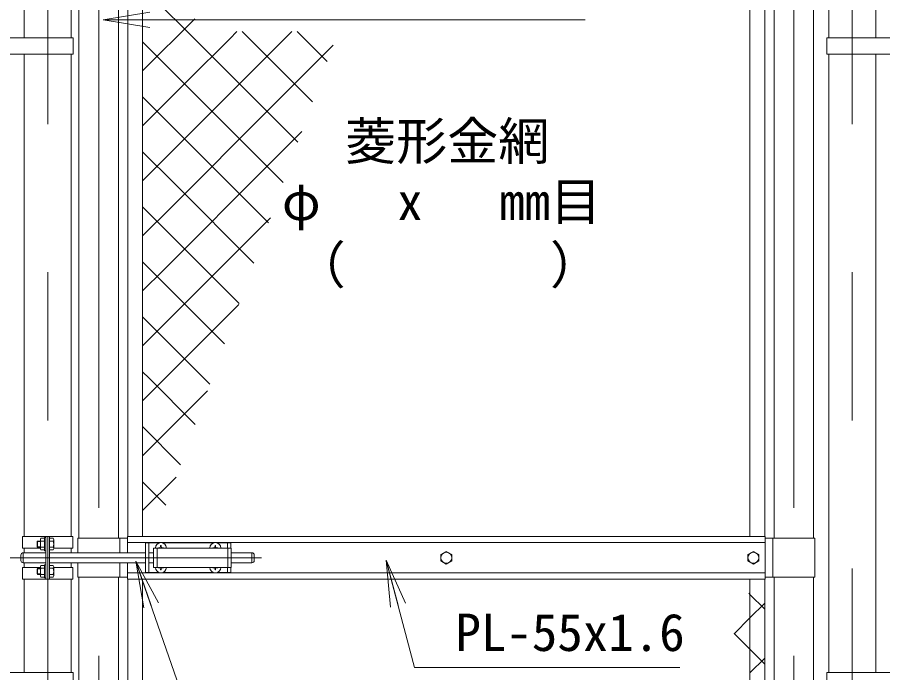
# Model space of a CAD drawing. Units: millimetres, scale not verified. Extents: x -6300 to 6300, y -4455 to 4455.
# Drawn here: x -3572 to -2459, y -279 to 564 of the extents above; entities that cross this region are included whole.
import ezdxf
from ezdxf.enums import TextEntityAlignment as Align

# ---------------------------------------------------------------- set-up
doc = ezdxf.new("R2010")
doc.units = ezdxf.units.MM
doc.header["$LTSCALE"] = 30
doc.linetypes.add('DASHED', pattern=[7.5, 6, -1.5])
doc.linetypes.add('USER1', pattern=[50.8, 31.75, -6.35, 6.35, -6.35])
for name, color, linetype, lineweight in [('0-0_D-BMK', 2, 'USER1', 13), ('0-1_D-STR1', 1, 'Continuous', 18), ('0-2_D-STR3', 3, 'Continuous', 13), ('0-7_0', 7, 'Continuous', 9), ('0-8_D-STR-TXT', 7, 'Continuous', 9), ('0-A_D-STR2', 7, 'Continuous', 9)]:
    doc.layers.add(name, color=color, linetype=linetype, lineweight=lineweight)
doc.styles.add('ＭＳ ゴシック', font='')
doc.styles.get('ＭＳ ゴシック').set_extended_font_data('MS Gothic')

# ---------------------------------------------------------------- blocks, each defined once
blk = doc.blocks.new('_Open')
at = {"layer": '0-7_0'}
blk.add_line((-30, 5), (0, 0), dxfattribs=at)
blk.add_lwpolyline([(-30, -5), (0, 0), (-30, 0)], dxfattribs=at)

msp = doc.modelspace()

# ---------------------------------------------------------------- linework, layer by layer
at = {"layer": '0-0_D-BMK'}
for p, q in [((-3532.93, 1379.08), (-3532.93, -1516.74)), ((-2497.93, 1379.08), (-2497.93, -1516.74)), ((-3467.28, 885.57), (-3467.28, -1152.82)), ((-2573.08, 885.57), (-2573.08, -1152.82)), ((-3597.97, -131.16), (-3257.97, -131.16))]:
    msp.add_line(p, q, dxfattribs=at)
at = {"layer": '0-1_D-STR1'}
for p, q in [((-3563.18, 887.94), (-3563.18, 537.34)), ((-3502.68, 887.94), (-3502.68, 537.34)), ((-3492.68, 730.79), (-3492.68, -106.16)), ((-3441.88, 730.79), (-3441.88, -106.16)), ((-2598.48, 614.34), (-2598.48, -106.16)), ((-2547.68, 586.34), (-2547.68, -106.16)), ((-2528.18, 586.34), (-2528.18, 537.34)), ((-2467.68, 586.34), (-2467.68, 537.34)), ((-3563.18, 516.34), (-3563.18, -103.66)), ((-3502.68, 516.34), (-3502.68, -103.66)), ((-2528.18, 516.34), (-2528.18, -278.66)), ((-2467.68, 516.34), (-2467.68, -278.66)), ((-3563.18, -118.66), (-3563.18, -124.66)), ((-3502.68, -118.66), (-3502.68, -124.66)), ((-3563.18, -137.66), (-3563.18, -143.66)), ((-3502.68, -137.66), (-3502.68, -143.66)), ((-3563.18, -158.66), (-3563.18, -278.66)), ((-3502.68, -158.66), (-3502.68, -278.66)), ((-3492.68, -156.16), (-3492.68, -993.11)), ((-3441.88, -156.16), (-3441.88, -993.11)), ((-2598.48, -156.16), (-2598.48, -876.66)), ((-2547.68, -156.16), (-2547.68, -873.66))]:
    msp.add_line(p, q, dxfattribs=at)
at = {"layer": '0-2_D-STR3'}
for p, q in [((-3429.78, 730.79), (-3429.78, -103.66)), ((-3410.78, 730.79), (-3410.78, -103.66)), ((-2629.58, 730.79), (-2629.58, -103.66)), ((-2610.58, 730.79), (-2610.58, -103.66)), ((-3500.13, 537.34), (-3614.93, 537.34)), ((-3500.13, 537.34), (-3500.13, 516.34)), ((-2530.73, 537.34), (-2530.73, 516.34)), ((-2530.73, 537.34), (-2415.93, 537.34)), ((-3500.13, 516.34), (-3614.93, 516.34)), ((-2530.73, 516.34), (-2415.93, 516.34)), ((-3565.48, -103.66), (-3500.38, -103.66)), ((-3565.48, -103.66), (-3565.48, -118.66)), ((-3546.63, -110.34), (-3545.95, -109.66)), ((-3546.63, -110.34), (-3546.63, -116.98)), ((-3542.33, -110.34), (-3546.63, -110.34)), ((-3542.33, -109.66), (-3545.95, -109.66)), ((-3545.95, -109.66), (-3545.95, -117.66)), ((-3542.33, -107.84), (-3542.33, -119.44)), ((-3536.83, -106.16), (-3541.73, -106.16)), ((-3536.83, -109.66), (-3541.73, -109.66)), ((-3535.23, -105.16), (-3536.83, -105.16)), ((-3536.83, -105.16), (-3536.83, -122.16)), ((-3535.23, -103.66), (-3535.23, -158.66)), ((-3532.93, -103.66), (-3532.93, -158.66)), ((-3530.63, -103.66), (-3530.63, -158.66)), ((-3530.63, -104.76), (-3530.63, -122.56)), ((-3530.63, -106.16), (-3525.73, -106.16)), ((-3530.63, -109.66), (-3525.73, -109.66)), ((-3525.13, -107.84), (-3525.13, -119.44)), ((-3500.38, -103.66), (-3500.38, -118.66)), ((-3494.28, -106.16), (-3494.28, -124.66)), ((-3494.28, -106.16), (-3430.18, -106.16)), ((-3440.28, -106.16), (-3440.28, -124.66)), ((-3430.18, -103.66), (-2610.18, -103.66)), ((-3430.18, -124.66), (-3430.18, -103.66)), ((-2610.18, -158.66), (-2610.18, -103.66)), ((-2546.08, -106.16), (-2610.18, -106.16)), ((-2600.08, -106.16), (-2600.08, -156.16)), ((-2546.08, -106.16), (-2546.08, -156.16)), ((-3565.48, -118.66), (-3542.33, -118.66)), ((-3546.63, -116.98), (-3545.95, -117.66)), ((-3542.33, -116.98), (-3546.63, -116.98)), ((-3542.33, -117.66), (-3545.95, -117.66)), ((-3536.83, -117.66), (-3541.73, -117.66)), ((-3536.83, -121.16), (-3541.73, -121.16)), ((-3535.23, -122.16), (-3536.83, -122.16)), ((-3530.63, -117.66), (-3525.73, -117.66)), ((-3530.63, -121.16), (-3525.73, -121.16)), ((-3525.13, -118.66), (-3500.38, -118.66)), ((-3430.18, -111.66), (-2610.18, -111.66)), ((-3407.28, -112.16), (-3407.28, -150.16)), ((-3407.28, -112.16), (-3389.88, -112.16)), ((-3402.78, -112.16), (-3402.78, -150.16)), ((-3396.78, -118.66), (-3396.78, -143.66)), ((-3396.78, -118.66), (-3296.78, -118.66)), ((-3389.13, -118.24), (-3390.43, -118.27)), ((-3390.43, -118.27), (-3390.43, -118.66)), ((-3387.67, -115.51), (-3387.7, -116.81)), ((-3387.67, -115.51), (-3386.88, -115.51)), ((-3386.88, -115.51), (-3386.86, -116.81)), ((-3384.68, -112.16), (-3319.88, -112.16)), ((-3319.13, -118.24), (-3320.43, -118.27)), ((-3320.43, -118.27), (-3320.43, -118.66)), ((-3317.67, -115.51), (-3317.7, -116.81)), ((-3317.67, -115.51), (-3316.88, -115.51)), ((-3316.88, -115.51), (-3316.86, -116.81)), ((-3315.43, -118.24), (-3314.13, -118.27)), ((-3314.68, -112.16), (-3297.28, -112.16)), ((-3314.13, -118.27), (-3314.13, -118.66)), ((-3301.78, -112.16), (-3301.78, -118.66)), ((-3297.28, -112.16), (-3297.28, -118.66)), ((-3296.78, -118.66), (-3296.78, -143.66)), ((-3567.28, -127.66), (-3567.28, -134.66)), ((-3564.28, -124.66), (-3535.23, -124.66)), ((-3564.28, -124.66), (-3564.28, -137.66)), ((-3530.63, -124.66), (-3407.28, -124.66)), ((-3402.78, -124.66), (-3396.78, -124.66)), ((-3296.78, -124.66), (-3270.28, -124.66)), ((-3270.28, -124.66), (-3270.28, -137.66)), ((-3267.28, -127.66), (-3267.28, -134.66)), ((-3565.48, -143.66), (-3542.33, -143.66)), ((-3565.48, -158.66), (-3565.48, -143.66)), ((-3564.28, -137.66), (-3535.23, -137.66)), ((-3546.63, -145.34), (-3545.95, -144.66)), ((-3545.95, -152.66), (-3545.95, -144.66)), ((-3542.33, -144.66), (-3545.95, -144.66)), ((-3542.33, -154.48), (-3542.33, -142.88)), ((-3536.83, -141.16), (-3541.73, -141.16)), ((-3536.83, -144.66), (-3541.73, -144.66)), ((-3536.83, -157.16), (-3536.83, -140.16)), ((-3535.23, -140.16), (-3536.83, -140.16)), ((-3530.63, -137.66), (-3407.28, -137.66)), ((-3530.63, -141.16), (-3525.73, -141.16)), ((-3530.63, -144.66), (-3525.73, -144.66)), ((-3525.23, -143.66), (-3500.38, -143.66)), ((-3525.13, -142.84), (-3525.13, -154.44)), ((-3500.38, -158.66), (-3500.38, -143.66)), ((-3494.28, -137.66), (-3494.28, -156.16)), ((-3440.28, -137.66), (-3440.28, -156.16)), ((-3430.18, -158.66), (-3430.18, -137.66)), ((-3402.78, -137.66), (-3396.78, -137.66)), ((-3396.78, -143.66), (-3296.78, -143.66)), ((-3390.43, -144.06), (-3390.43, -143.66)), ((-3389.13, -144.08), (-3390.43, -144.06)), ((-3385.43, -144.08), (-3384.13, -144.06)), ((-3384.13, -144.06), (-3384.13, -143.66)), ((-3320.43, -144.06), (-3320.43, -143.66)), ((-3319.13, -144.08), (-3320.43, -144.06)), ((-3315.43, -144.08), (-3314.13, -144.06)), ((-3314.13, -144.06), (-3314.13, -143.66)), ((-3301.78, -143.66), (-3301.78, -150.16)), ((-3297.28, -143.66), (-3297.28, -150.16)), ((-3296.78, -137.66), (-3270.28, -137.66)), ((-3542.33, -145.34), (-3546.63, -145.34)), ((-3546.63, -151.98), (-3546.63, -145.34)), ((-3542.33, -151.98), (-3546.63, -151.98)), ((-3546.63, -151.98), (-3545.95, -152.66)), ((-3542.33, -152.66), (-3545.95, -152.66)), ((-3536.83, -152.66), (-3541.73, -152.66)), ((-3530.63, -152.66), (-3525.73, -152.66)), ((-3430.18, -150.66), (-2610.18, -150.66)), ((-3407.28, -150.16), (-3389.88, -150.16)), ((-3387.67, -146.81), (-3387.7, -145.51)), ((-3387.67, -146.81), (-3386.88, -146.81)), ((-3386.88, -146.81), (-3386.86, -145.51)), ((-3384.68, -150.16), (-3319.88, -150.16)), ((-3317.67, -146.81), (-3317.7, -145.51)), ((-3317.67, -146.81), (-3316.88, -146.81)), ((-3316.88, -146.81), (-3316.86, -145.51)), ((-3314.68, -150.16), (-3297.28, -150.16)), ((-3565.48, -158.66), (-3500.38, -158.66)), ((-3536.83, -156.16), (-3541.73, -156.16)), ((-3535.23, -157.16), (-3536.83, -157.16)), ((-3530.63, -156.16), (-3525.73, -156.16)), ((-3494.28, -156.16), (-3430.18, -156.16)), ((-3430.18, -158.66), (-2610.18, -158.66)), ((-3429.78, -158.66), (-3429.78, -993.11)), ((-3410.78, -158.66), (-3410.78, -993.11)), ((-2629.58, -158.66), (-2629.58, -993.11)), ((-2610.58, -158.66), (-2610.58, -993.11)), ((-2546.08, -156.16), (-2610.18, -156.16)), ((-3500.13, -278.66), (-3614.93, -278.66)), ((-3500.13, -278.66), (-3500.13, -299.66)), ((-2530.73, -278.66), (-2530.73, -299.66)), ((-2530.73, -278.66), (-2415.93, -278.66))]:
    msp.add_line(p, q, dxfattribs=at)
at = {"layer": '0-2_D-STR3', "linetype": 'DASHED'}
for p, q in [((-3392.28, -118.66), (-3392.28, -143.66)), ((-3301.28, -118.66), (-3301.28, -143.66))]:
    msp.add_line(p, q, dxfattribs=at)
at = {"layer": '0-2_D-STR3'}
msp.add_lwpolyline([(-3385.43, -118.24), (-3384.13, -118.27), (-3384.13, -118.66)], dxfattribs=at)
for points in [[(-3020.18, -123.06), (-3027.19, -127.11), (-3027.19, -135.21), (-3020.18, -139.26), (-3013.16, -135.21), (-3013.16, -127.11)], [(-2625.18, -123.06), (-2632.19, -127.11), (-2632.19, -135.21), (-2625.18, -139.26), (-2618.16, -135.21), (-2618.16, -127.11)]]:
    msp.add_lwpolyline(points, close=True, dxfattribs=at)
for centre in [(-3020.18, -131.16), (-2625.18, -131.16)]:
    msp.add_circle(centre, 7.03, dxfattribs=at)
for centre, radius, start, end in [((-3539.48, -107.91), 2.85, 142.09851, 217.90149), ((-3528.7, -113.66), 13.63, 162.93847, 197.06153), ((-3527.98, -107.91), 2.85, 322.09851, 37.90149), ((-3538.76, -113.66), 13.63, 342.93847, 17.06153), ((-3539.48, -119.41), 2.85, 142.14171, 217.85829), ((-3527.98, -119.41), 2.85, 322.14171, 37.85829), ((-3387.28, -118.66), 7, 0, 180), ((-3389.18, -116.76), 1.49, 270, 0), ((-3385.37, -116.76), 1.49, 180, 270), ((-3317.28, -118.66), 7, 0, 180), ((-3319.18, -116.76), 1.49, 270, 0), ((-3315.37, -116.76), 1.49, 180, 270), ((-3564.28, -127.66), 3, 90, 180), ((-3270.28, -127.66), 3, 0, 90), ((-3564.28, -134.66), 3, 180, 270), ((-3539.48, -142.91), 2.85, 142.14171, 217.85829), ((-3528.7, -148.66), 13.63, 162.93847, 197.06153), ((-3527.98, -142.91), 2.85, 322.09851, 37.90149), ((-3538.76, -148.66), 13.63, 342.93847, 17.06153), ((-3387.28, -143.66), 7, 180, 0), ((-3389.18, -145.57), 1.49, 0, 90), ((-3385.37, -145.57), 1.49, 90, 180), ((-3317.28, -143.66), 7, 180, 0), ((-3319.18, -145.57), 1.49, 0, 90), ((-3315.37, -145.57), 1.49, 90, 180), ((-3270.28, -134.66), 3, 270, 0), ((-3539.48, -154.41), 2.85, 142.09851, 217.90149), ((-3527.98, -154.41), 2.85, 322.14171, 37.85829)]:
    msp.add_arc(centre, radius, start, end, dxfattribs=at)
at = {"layer": '0-8_D-STR-TXT'}
for points in [[(-2841.54, 560.76), (-3262.38, 560.76), (-3459.53, 560.76)], [(-3027.58, -389.33), (-3331.55, -389.33), (-3418.98, -137.58)], [(-2719.65, -272.31), (-3060.93, -272.31), (-3097.15, -136.27)]]:
    msp.add_lwpolyline(points, dxfattribs=at)
at = {"layer": '0-A_D-STR2'}
for p, q in [((-3344.93, 537.13), (-3410.78, 602.97)), ((-3410.78, 495.12), (-3343.83, 562.07)), ((-3192.16, 455.07), (-3282.64, 545.54)), ((-3173.3, 506.91), (-3211.93, 545.54)), ((-3245.43, 437.62), (-3344.93, 537.13)), ((-3353.15, 474.63), (-3410.78, 532.26)), ((-3245.43, 366.91), (-3353.15, 474.63)), ((-3361.36, 412.13), (-3410.78, 461.55)), ((-3211.03, 403.23), (-3245.43, 437.62)), ((-3248.77, 299.54), (-3361.36, 412.13)), ((-3369.57, 349.63), (-3410.78, 390.84)), ((-3229.9, 351.39), (-3245.43, 366.91)), ((-3267.64, 247.7), (-3369.57, 349.63)), ((-3377.78, 287.13), (-3410.78, 320.13)), ((-3394.81, 157.54), (-3246.46, 305.88)), ((-3286.51, 195.86), (-3377.78, 287.13)), ((-3385.99, 224.63), (-3410.78, 249.42)), ((-3305.38, 144.02), (-3385.99, 224.63)), ((-3405.51, 76.13), (-3286.93, 194.7)), ((-3394.21, 162.13), (-3410.78, 178.71)), ((-3410.78, 141.57), (-3394.81, 157.54)), ((-3324.25, 92.18), (-3394.21, 162.13)), ((-3402.42, 99.64), (-3410.78, 108)), ((-3343.12, 40.33), (-3402.42, 99.64)), ((-3410.78, 0.14), (-3327.39, 83.53)), ((-3410.78, 70.85), (-3405.51, 76.13)), ((-3410.63, 37.14), (-3410.78, 37.29)), ((-3361.98, -11.51), (-3410.63, 37.14)), ((-3410.78, -70.57), (-3367.86, -27.65)), ((-3380.85, -63.35), (-3410.78, -33.42)), ((-2629.58, -178.23), (-2630.96, -176.85)), ((-2610.58, -197.23), (-2629.58, -178.23)), ((-2629.58, -208.61), (-2610.58, -189.61)), ((-2649.92, -228.95), (-2629.58, -208.61)), ((-2629.58, -248.94), (-2649.83, -228.69)), ((-2610.58, -267.94), (-2629.58, -248.94)), ((-2629.58, -279.32), (-2610.58, -260.32))]:
    msp.add_line(p, q, dxfattribs=at)
for points in [[(-3410.78, 424.41), (-3352.02, 483.16), (-3298.77, 536.41), (-3289.65, 545.54)], [(-3410.78, 353.7), (-3362.72, 401.76), (-3272.92, 491.55), (-3218.94, 545.54)], [(-3410.78, 282.99), (-3373.42, 320.35), (-3247.07, 446.69), (-3165.54, 528.23)], [(-3410.78, 212.28), (-3384.11, 238.94), (-3245.43, 377.63), (-3206, 417.05)]]:
    msp.add_lwpolyline(points, dxfattribs=at)

# ---------------------------------------------------------------- block references
at = {"layer": '0-8_D-STR-TXT', "xscale": 2, "yscale": 2}
for p, rotation in [((-3461.53, 560.76), 180), ((-3419.64, -135.69), 109.15293), ((-3097.67, -134.34), 104.91069)]:
    msp.add_blockref('_Open', p, dxfattribs=dict(at, rotation=rotation))

# ---------------------------------------------------------------- texts
at = {"layer": '0-8_D-STR-TXT', "style": 'ＭＳ ゴシック'}
for s, p in [('菱形金網', (-3150.38, 366.24)), ('φ\u3000 x\u3000 mm目', (-3231.6, 288.65)), ('（\u3000\u3000\u3000\u3000）', (-3215.35, 207)), ('PL-55x1.6', (-3008.48, -265.56))]:
    msp.add_text(s, height=48.17, dxfattribs=at).set_placement(p, align=Align.BOTTOM_LEFT)

doc.saveas('drawing.dxf')
